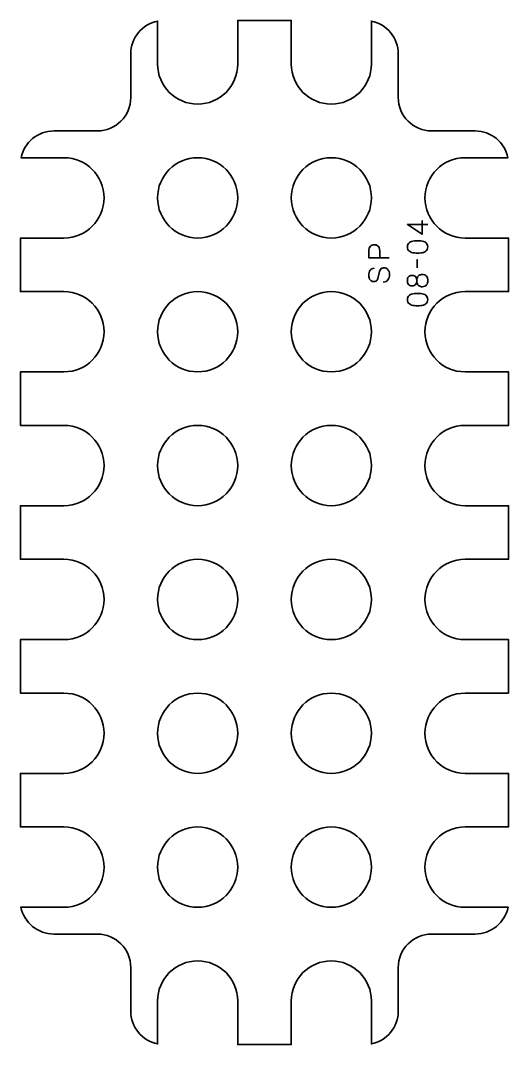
# Model space of a CAD drawing. Header units: centimetres. Extents: x -40 to 171, y -20 to 141.
# Drawn here: x -2.15 to 5.15, y 85.5 to 100.8 of the extents above; entities that cross this region are included whole.
import ezdxf

# ---------------------------------------------------------------- set-up
doc = ezdxf.new("R2010")
doc.units = ezdxf.units.CM
doc.header["$MEASUREMENT"] = 0
doc.layers.add('Layer 1', color=7, linetype='Continuous')

msp = doc.modelspace()

# ---------------------------------------------------------------- linework, layer by layer
at = {"layer": 'Layer 1', "color": 250, "lineweight": 35}
for points, knots in [([(5.14499, 87.55004), (5.09366, 87.32184), (4.89186, 87.15), (4.65, 87.15), (4.65, 87.15), (4.65, 87.15), (4, 87.15), (4, 87.15), (4, 87.15), (3.72391, 87.15), (3.5, 86.92609), (3.5, 86.65), (3.5, 86.65), (3.5, 86.65), (3.5, 86), (3.5, 86), (3.5, 86), (3.5, 85.75815), (3.32818, 85.55635), (3.09998, 85.51001), (3.09998, 85.51001), (3.09998, 85.51001), (3.09997, 86.15004), (3.09997, 86.15004), (3.09997, 86.15004), (3.09998, 86.48136), (2.8313, 86.75004), (2.49998, 86.75004), (2.49998, 86.75004), (2.16866, 86.75004), (1.89998, 86.48136), (1.89998, 86.15004), (1.89998, 86.15004), (1.89998, 86.15004), (1.89998, 85.5), (1.89998, 85.5), (1.89998, 85.5), (1.89998, 85.5), (1.09998, 85.5), (1.09998, 85.5), (1.09998, 85.5), (1.09998, 85.5), (1.09997, 86.15004), (1.09997, 86.15004), (1.09997, 86.15004), (1.09998, 86.48136), (0.8313, 86.75004), (0.49998, 86.75004), (0.49998, 86.75004), (0.16866, 86.75004), (-0.10002, 86.48136), (-0.10002, 86.15004), (-0.10002, 86.15004), (-0.10002, 86.15004), (-0.10002, 85.51002), (-0.10002, 85.51002), (-0.10002, 85.51002), (-0.32819, 85.55637), (-0.5, 85.75816), (-0.5, 86), (-0.5, 86), (-0.5, 86), (-0.5, 86.65), (-0.5, 86.65), (-0.5, 86.65), (-0.5, 86.92609), (-0.72391, 87.15), (-1, 87.15), (-1, 87.15), (-1, 87.15), (-1.65, 87.15), (-1.65, 87.15), (-1.65, 87.15), (-1.89186, 87.15), (-2.09366, 87.32184), (-2.14499, 87.55004), (-2.14499, 87.55004), (-2.14499, 87.55004), (-1.50002, 87.55004), (-1.50002, 87.55004), (-1.50002, 87.55004), (-1.1687, 87.55004), (-0.90002, 87.81872), (-0.90002, 88.15004), (-0.90002, 88.15004), (-0.90002, 88.48136), (-1.1687, 88.75004), (-1.50002, 88.75004), (-1.50002, 88.75004), (-1.50002, 88.75004), (-2.15, 88.75003), (-2.15, 88.75003), (-2.15, 88.75003), (-2.15, 88.75003), (-2.15, 89.55004), (-2.15, 89.55004), (-2.15, 89.55004), (-2.15, 89.55004), (-1.50002, 89.55004), (-1.50002, 89.55004), (-1.50002, 89.55004), (-1.1687, 89.55004), (-0.90002, 89.81872), (-0.90002, 90.15004), (-0.90002, 90.15004), (-0.90002, 90.48136), (-1.1687, 90.75004), (-1.50002, 90.75004), (-1.50002, 90.75004), (-1.50002, 90.75004), (-2.15, 90.75003), (-2.15, 90.75003), (-2.15, 90.75003), (-2.15, 90.75003), (-2.15, 91.55004), (-2.15, 91.55004), (-2.15, 91.55004), (-2.15, 91.55004), (-1.50002, 91.55004), (-1.50002, 91.55004), (-1.50002, 91.55004), (-1.1687, 91.55004), (-0.90002, 91.81872), (-0.90002, 92.15004), (-0.90002, 92.15004), (-0.90002, 92.48136), (-1.1687, 92.75004), (-1.50002, 92.75004), (-1.50002, 92.75004), (-1.50002, 92.75004), (-2.15, 92.75003), (-2.15, 92.75003), (-2.15, 92.75003), (-2.15, 92.75003), (-2.15, 93.55004), (-2.15, 93.55004), (-2.15, 93.55004), (-2.15, 93.55004), (-1.50002, 93.55004), (-1.50002, 93.55004), (-1.50002, 93.55004), (-1.1687, 93.55004), (-0.90002, 93.81872), (-0.90002, 94.15004), (-0.90002, 94.15004), (-0.90002, 94.48136), (-1.1687, 94.75004), (-1.50002, 94.75004), (-1.50002, 94.75004), (-1.50002, 94.75004), (-2.15, 94.75003), (-2.15, 94.75003), (-2.15, 94.75003), (-2.15, 94.75003), (-2.15, 95.55004), (-2.15, 95.55004), (-2.15, 95.55004), (-2.15, 95.55004), (-1.50002, 95.55004), (-1.50002, 95.55004), (-1.50002, 95.55004), (-1.1687, 95.55004), (-0.90002, 95.81872), (-0.90002, 96.15004), (-0.90002, 96.15004), (-0.90002, 96.48136), (-1.1687, 96.75004), (-1.50002, 96.75004), (-1.50002, 96.75004), (-1.50002, 96.75004), (-2.15, 96.75003), (-2.15, 96.75003), (-2.15, 96.75003), (-2.15, 96.75003), (-2.15, 97.55004), (-2.15, 97.55004), (-2.15, 97.55004), (-2.15, 97.55004), (-1.50002, 97.55004), (-1.50002, 97.55004), (-1.50002, 97.55004), (-1.1687, 97.55004), (-0.90002, 97.81872), (-0.90002, 98.15004), (-0.90002, 98.15004), (-0.90002, 98.48136), (-1.1687, 98.75004), (-1.50002, 98.75004), (-1.50002, 98.75004), (-1.50002, 98.75004), (-2.13998, 98.75003), (-2.13998, 98.75003), (-2.13998, 98.75003), (-2.09362, 98.9782), (-1.89183, 99.15), (-1.65, 99.15), (-1.65, 99.15), (-1.65, 99.15), (-1, 99.15), (-1, 99.15), (-1, 99.15), (-0.72391, 99.15), (-0.5, 99.37391), (-0.5, 99.65), (-0.5, 99.65), (-0.5, 99.65), (-0.5, 100.3), (-0.5, 100.3), (-0.5, 100.3), (-0.5, 100.54184), (-0.32819, 100.74363), (-0.10002, 100.78998), (-0.10002, 100.78998), (-0.10002, 100.78998), (-0.10002, 100.15004), (-0.10002, 100.15004), (-0.10002, 100.15004), (-0.10002, 99.81872), (0.16866, 99.55004), (0.49998, 99.55004), (0.49998, 99.55004), (0.8313, 99.55004), (1.09998, 99.81872), (1.09998, 100.15004), (1.09998, 100.15004), (1.09998, 100.15004), (1.09997, 100.8), (1.09997, 100.8), (1.09997, 100.8), (1.09997, 100.8), (1.89998, 100.8), (1.89998, 100.8), (1.89998, 100.8), (1.89998, 100.8), (1.89998, 100.15004), (1.89998, 100.15004), (1.89998, 100.15004), (1.89998, 99.81872), (2.16866, 99.55004), (2.49998, 99.55004), (2.49998, 99.55004), (2.8313, 99.55004), (3.09998, 99.81872), (3.09998, 100.15004), (3.09998, 100.15004), (3.09998, 100.15004), (3.09997, 100.78999), (3.09997, 100.78999), (3.09997, 100.78999), (3.32817, 100.74365), (3.5, 100.54185), (3.5, 100.3), (3.5, 100.3), (3.5, 100.3), (3.5, 99.65), (3.5, 99.65), (3.5, 99.65), (3.5, 99.37391), (3.72391, 99.15), (4, 99.15), (4, 99.15), (4, 99.15), (4.65, 99.15), (4.65, 99.15), (4.65, 99.15), (4.89183, 99.15), (5.09363, 98.97821), (5.13998, 98.75004), (5.13998, 98.75004), (5.13998, 98.75004), (4.49998, 98.75003), (4.49998, 98.75003), (4.49998, 98.75003), (4.16866, 98.75004), (3.89998, 98.48136), (3.89998, 98.15004), (3.89998, 98.15004), (3.89998, 97.81872), (4.16866, 97.55004), (4.49998, 97.55004), (4.49998, 97.55004), (4.49998, 97.55004), (5.15, 97.55004), (5.15, 97.55004), (5.15, 97.55004), (5.15, 97.55004), (5.15, 96.75004), (5.15, 96.75004), (5.15, 96.75004), (5.15, 96.75004), (4.49998, 96.75003), (4.49998, 96.75003), (4.49998, 96.75003), (4.16866, 96.75004), (3.89998, 96.48136), (3.89998, 96.15004), (3.89998, 96.15004), (3.89998, 95.81872), (4.16866, 95.55004), (4.49998, 95.55004), (4.49998, 95.55004), (4.49998, 95.55004), (5.15, 95.55004), (5.15, 95.55004), (5.15, 95.55004), (5.15, 95.55004), (5.15, 94.75004), (5.15, 94.75004), (5.15, 94.75004), (5.15, 94.75004), (4.49998, 94.75003), (4.49998, 94.75003), (4.49998, 94.75003), (4.16866, 94.75004), (3.89998, 94.48136), (3.89998, 94.15004), (3.89998, 94.15004), (3.89998, 93.81872), (4.16866, 93.55004), (4.49998, 93.55004), (4.49998, 93.55004), (4.49998, 93.55004), (5.15, 93.55004), (5.15, 93.55004), (5.15, 93.55004), (5.15, 93.55004), (5.15, 92.75004), (5.15, 92.75004), (5.15, 92.75004), (5.15, 92.75004), (4.49998, 92.75003), (4.49998, 92.75003), (4.49998, 92.75003), (4.16866, 92.75004), (3.89998, 92.48136), (3.89998, 92.15004), (3.89998, 92.15004), (3.89998, 91.81872), (4.16866, 91.55004), (4.49998, 91.55004), (4.49998, 91.55004), (4.49998, 91.55004), (5.15, 91.55004), (5.15, 91.55004), (5.15, 91.55004), (5.15, 91.55004), (5.15, 90.75004), (5.15, 90.75004), (5.15, 90.75004), (5.15, 90.75004), (4.49998, 90.75003), (4.49998, 90.75003), (4.49998, 90.75003), (4.16866, 90.75004), (3.89998, 90.48136), (3.89998, 90.15004), (3.89998, 90.15004), (3.89998, 89.81872), (4.16866, 89.55004), (4.49998, 89.55004), (4.49998, 89.55004), (4.49998, 89.55004), (5.15, 89.55004), (5.15, 89.55004), (5.15, 89.55004), (5.15, 89.55004), (5.15, 88.75004), (5.15, 88.75004), (5.15, 88.75004), (5.15, 88.75004), (4.49998, 88.75003), (4.49998, 88.75003), (4.49998, 88.75003), (4.16866, 88.75004), (3.89998, 88.48136), (3.89998, 88.15004), (3.89998, 88.15004), (3.89998, 87.81872), (4.16866, 87.55004), (4.49998, 87.55004), (4.49998, 87.55004), (4.49998, 87.55004), (5.14499, 87.55004), (5.14499, 87.55004)], [0, 0, 0, 0, 0.01041667, 0.01041667, 0.01041667, 0.01041667, 0.02083333, 0.02083333, 0.02083333, 0.02083333, 0.03125, 0.03125, 0.03125, 0.03125, 0.04166667, 0.04166667, 0.04166667, 0.04166667, 0.05208333, 0.05208333, 0.05208333, 0.05208333, 0.0625, 0.0625, 0.0625, 0.0625, 0.07291667, 0.07291667, 0.07291667, 0.07291667, 0.08333333, 0.08333333, 0.08333333, 0.08333333, 0.09375, 0.09375, 0.09375, 0.09375, 0.10416667, 0.10416667, 0.10416667, 0.10416667, 0.11458333, 0.11458333, 0.11458333, 0.11458333, 0.125, 0.125, 0.125, 0.125, 0.13541667, 0.13541667, 0.13541667, 0.13541667, 0.14583333, 0.14583333, 0.14583333, 0.14583333, 0.15625, 0.15625, 0.15625, 0.15625, 0.16666667, 0.16666667, 0.16666667, 0.16666667, 0.17708333, 0.17708333, 0.17708333, 0.17708333, 0.1875, 0.1875, 0.1875, 0.1875, 0.19791667, 0.19791667, 0.19791667, 0.19791667, 0.20833333, 0.20833333, 0.20833333, 0.20833333, 0.21875, 0.21875, 0.21875, 0.21875, 0.22916667, 0.22916667, 0.22916667, 0.22916667, 0.23958333, 0.23958333, 0.23958333, 0.23958333, 0.25, 0.25, 0.25, 0.25, 0.26041667, 0.26041667, 0.26041667, 0.26041667, 0.27083333, 0.27083333, 0.27083333, 0.27083333, 0.28125, 0.28125, 0.28125, 0.28125, 0.29166667, 0.29166667, 0.29166667, 0.29166667, 0.30208333, 0.30208333, 0.30208333, 0.30208333, 0.3125, 0.3125, 0.3125, 0.3125, 0.32291667, 0.32291667, 0.32291667, 0.32291667, 0.33333333, 0.33333333, 0.33333333, 0.33333333, 0.34375, 0.34375, 0.34375, 0.34375, 0.35416667, 0.35416667, 0.35416667, 0.35416667, 0.36458333, 0.36458333, 0.36458333, 0.36458333, 0.375, 0.375, 0.375, 0.375, 0.38541667, 0.38541667, 0.38541667, 0.38541667, 0.39583333, 0.39583333, 0.39583333, 0.39583333, 0.40625, 0.40625, 0.40625, 0.40625, 0.41666667, 0.41666667, 0.41666667, 0.41666667, 0.42708333, 0.42708333, 0.42708333, 0.42708333, 0.4375, 0.4375, 0.4375, 0.4375, 0.44791667, 0.44791667, 0.44791667, 0.44791667, 0.45833333, 0.45833333, 0.45833333, 0.45833333, 0.46875, 0.46875, 0.46875, 0.46875, 0.47916667, 0.47916667, 0.47916667, 0.47916667, 0.48958333, 0.48958333, 0.48958333, 0.48958333, 0.5, 0.5, 0.5, 0.5, 0.51041667, 0.51041667, 0.51041667, 0.51041667, 0.52083333, 0.52083333, 0.52083333, 0.52083333, 0.53125, 0.53125, 0.53125, 0.53125, 0.54166667, 0.54166667, 0.54166667, 0.54166667, 0.55208333, 0.55208333, 0.55208333, 0.55208333, 0.5625, 0.5625, 0.5625, 0.5625, 0.57291667, 0.57291667, 0.57291667, 0.57291667, 0.58333333, 0.58333333, 0.58333333, 0.58333333, 0.59375, 0.59375, 0.59375, 0.59375, 0.60416667, 0.60416667, 0.60416667, 0.60416667, 0.61458333, 0.61458333, 0.61458333, 0.61458333, 0.625, 0.625, 0.625, 0.625, 0.63541667, 0.63541667, 0.63541667, 0.63541667, 0.64583333, 0.64583333, 0.64583333, 0.64583333, 0.65625, 0.65625, 0.65625, 0.65625, 0.66666667, 0.66666667, 0.66666667, 0.66666667, 0.67708333, 0.67708333, 0.67708333, 0.67708333, 0.6875, 0.6875, 0.6875, 0.6875, 0.69791667, 0.69791667, 0.69791667, 0.69791667, 0.70833333, 0.70833333, 0.70833333, 0.70833333, 0.71875, 0.71875, 0.71875, 0.71875, 0.72916667, 0.72916667, 0.72916667, 0.72916667, 0.73958333, 0.73958333, 0.73958333, 0.73958333, 0.75, 0.75, 0.75, 0.75, 0.76041667, 0.76041667, 0.76041667, 0.76041667, 0.77083333, 0.77083333, 0.77083333, 0.77083333, 0.78125, 0.78125, 0.78125, 0.78125, 0.79166667, 0.79166667, 0.79166667, 0.79166667, 0.80208333, 0.80208333, 0.80208333, 0.80208333, 0.8125, 0.8125, 0.8125, 0.8125, 0.82291667, 0.82291667, 0.82291667, 0.82291667, 0.83333333, 0.83333333, 0.83333333, 0.83333333, 0.84375, 0.84375, 0.84375, 0.84375, 0.85416667, 0.85416667, 0.85416667, 0.85416667, 0.86458333, 0.86458333, 0.86458333, 0.86458333, 0.875, 0.875, 0.875, 0.875, 0.88541667, 0.88541667, 0.88541667, 0.88541667, 0.89583333, 0.89583333, 0.89583333, 0.89583333, 0.90625, 0.90625, 0.90625, 0.90625, 0.91666667, 0.91666667, 0.91666667, 0.91666667, 0.92708333, 0.92708333, 0.92708333, 0.92708333, 0.9375, 0.9375, 0.9375, 0.9375, 0.94791667, 0.94791667, 0.94791667, 0.94791667, 0.95833333, 0.95833333, 0.95833333, 0.95833333, 0.96875, 0.96875, 0.96875, 0.96875, 0.97916667, 0.97916667, 0.97916667, 0.97916667, 0.98958333, 0.98958333, 0.98958333, 0.98958333, 1, 1, 1, 1]), ([(-0.10002, 98.15004), (-0.10002, 98.48136), (0.16866, 98.75004), (0.49998, 98.75004), (0.49998, 98.75004), (0.8313, 98.75004), (1.09998, 98.48136), (1.09998, 98.15004), (1.09998, 98.15004), (1.09998, 97.81872), (0.8313, 97.55004), (0.49998, 97.55004), (0.49998, 97.55004), (0.16866, 97.55004), (-0.10002, 97.81872), (-0.10002, 98.15004)], [0, 0, 0, 0, 0.25, 0.25, 0.25, 0.25, 0.5, 0.5, 0.5, 0.5, 0.75, 0.75, 0.75, 0.75, 1, 1, 1, 1]), ([(1.89998, 98.15004), (1.89998, 98.48136), (2.16866, 98.75004), (2.49998, 98.75004), (2.49998, 98.75004), (2.8313, 98.75004), (3.09998, 98.48136), (3.09998, 98.15004), (3.09998, 98.15004), (3.09998, 97.81872), (2.8313, 97.55004), (2.49998, 97.55004), (2.49998, 97.55004), (2.16866, 97.55004), (1.89998, 97.81872), (1.89998, 98.15004)], [0, 0, 0, 0, 0.25, 0.25, 0.25, 0.25, 0.5, 0.5, 0.5, 0.5, 0.75, 0.75, 0.75, 0.75, 1, 1, 1, 1]), ([(-0.10002, 96.15004), (-0.10002, 96.48136), (0.16866, 96.75004), (0.49998, 96.75004), (0.49998, 96.75004), (0.8313, 96.75004), (1.09998, 96.48136), (1.09998, 96.15004), (1.09998, 96.15004), (1.09998, 95.81872), (0.8313, 95.55004), (0.49998, 95.55004), (0.49998, 95.55004), (0.16866, 95.55004), (-0.10002, 95.81872), (-0.10002, 96.15004)], [0, 0, 0, 0, 0.25, 0.25, 0.25, 0.25, 0.5, 0.5, 0.5, 0.5, 0.75, 0.75, 0.75, 0.75, 1, 1, 1, 1]), ([(1.89998, 96.15004), (1.89998, 96.48136), (2.16866, 96.75004), (2.49998, 96.75004), (2.49998, 96.75004), (2.8313, 96.75004), (3.09998, 96.48136), (3.09998, 96.15004), (3.09998, 96.15004), (3.09998, 95.81872), (2.8313, 95.55004), (2.49998, 95.55004), (2.49998, 95.55004), (2.16866, 95.55004), (1.89998, 95.81872), (1.89998, 96.15004)], [0, 0, 0, 0, 0.25, 0.25, 0.25, 0.25, 0.5, 0.5, 0.5, 0.5, 0.75, 0.75, 0.75, 0.75, 1, 1, 1, 1]), ([(-0.10002, 94.15004), (-0.10002, 94.48136), (0.16866, 94.75004), (0.49998, 94.75004), (0.49998, 94.75004), (0.8313, 94.75004), (1.09998, 94.48136), (1.09998, 94.15004), (1.09998, 94.15004), (1.09998, 93.81872), (0.8313, 93.55004), (0.49998, 93.55004), (0.49998, 93.55004), (0.16866, 93.55004), (-0.10002, 93.81872), (-0.10002, 94.15004)], [0, 0, 0, 0, 0.25, 0.25, 0.25, 0.25, 0.5, 0.5, 0.5, 0.5, 0.75, 0.75, 0.75, 0.75, 1, 1, 1, 1]), ([(1.89998, 94.15004), (1.89998, 94.48136), (2.16866, 94.75004), (2.49998, 94.75004), (2.49998, 94.75004), (2.8313, 94.75004), (3.09998, 94.48136), (3.09998, 94.15004), (3.09998, 94.15004), (3.09998, 93.81872), (2.8313, 93.55004), (2.49998, 93.55004), (2.49998, 93.55004), (2.16866, 93.55004), (1.89998, 93.81872), (1.89998, 94.15004)], [0, 0, 0, 0, 0.25, 0.25, 0.25, 0.25, 0.5, 0.5, 0.5, 0.5, 0.75, 0.75, 0.75, 0.75, 1, 1, 1, 1]), ([(-0.10002, 92.15004), (-0.10002, 92.48136), (0.16866, 92.75004), (0.49998, 92.75004), (0.49998, 92.75004), (0.8313, 92.75004), (1.09998, 92.48136), (1.09998, 92.15004), (1.09998, 92.15004), (1.09998, 91.81872), (0.8313, 91.55004), (0.49998, 91.55004), (0.49998, 91.55004), (0.16866, 91.55004), (-0.10002, 91.81872), (-0.10002, 92.15004)], [0, 0, 0, 0, 0.25, 0.25, 0.25, 0.25, 0.5, 0.5, 0.5, 0.5, 0.75, 0.75, 0.75, 0.75, 1, 1, 1, 1]), ([(1.89998, 92.15004), (1.89998, 92.48136), (2.16866, 92.75004), (2.49998, 92.75004), (2.49998, 92.75004), (2.8313, 92.75004), (3.09998, 92.48136), (3.09998, 92.15004), (3.09998, 92.15004), (3.09998, 91.81872), (2.8313, 91.55004), (2.49998, 91.55004), (2.49998, 91.55004), (2.16866, 91.55004), (1.89998, 91.81872), (1.89998, 92.15004)], [0, 0, 0, 0, 0.25, 0.25, 0.25, 0.25, 0.5, 0.5, 0.5, 0.5, 0.75, 0.75, 0.75, 0.75, 1, 1, 1, 1]), ([(-0.10002, 90.15004), (-0.10002, 90.48136), (0.16866, 90.75004), (0.49998, 90.75004), (0.49998, 90.75004), (0.8313, 90.75004), (1.09998, 90.48136), (1.09998, 90.15004), (1.09998, 90.15004), (1.09998, 89.81872), (0.8313, 89.55004), (0.49998, 89.55004), (0.49998, 89.55004), (0.16866, 89.55004), (-0.10002, 89.81872), (-0.10002, 90.15004)], [0, 0, 0, 0, 0.25, 0.25, 0.25, 0.25, 0.5, 0.5, 0.5, 0.5, 0.75, 0.75, 0.75, 0.75, 1, 1, 1, 1]), ([(1.89998, 90.15004), (1.89998, 90.48136), (2.16866, 90.75004), (2.49998, 90.75004), (2.49998, 90.75004), (2.8313, 90.75004), (3.09998, 90.48136), (3.09998, 90.15004), (3.09998, 90.15004), (3.09998, 89.81872), (2.8313, 89.55004), (2.49998, 89.55004), (2.49998, 89.55004), (2.16866, 89.55004), (1.89998, 89.81872), (1.89998, 90.15004)], [0, 0, 0, 0, 0.25, 0.25, 0.25, 0.25, 0.5, 0.5, 0.5, 0.5, 0.75, 0.75, 0.75, 0.75, 1, 1, 1, 1]), ([(-0.10002, 88.15004), (-0.10002, 88.48136), (0.16866, 88.75004), (0.49998, 88.75004), (0.49998, 88.75004), (0.8313, 88.75004), (1.09998, 88.48136), (1.09998, 88.15004), (1.09998, 88.15004), (1.09998, 87.81872), (0.8313, 87.55004), (0.49998, 87.55004), (0.49998, 87.55004), (0.16866, 87.55004), (-0.10002, 87.81872), (-0.10002, 88.15004)], [0, 0, 0, 0, 0.25, 0.25, 0.25, 0.25, 0.5, 0.5, 0.5, 0.5, 0.75, 0.75, 0.75, 0.75, 1, 1, 1, 1]), ([(1.89998, 88.15004), (1.89998, 88.48136), (2.16866, 88.75004), (2.49998, 88.75004), (2.49998, 88.75004), (2.8313, 88.75004), (3.09998, 88.48136), (3.09998, 88.15004), (3.09998, 88.15004), (3.09998, 87.81872), (2.8313, 87.55004), (2.49998, 87.55004), (2.49998, 87.55004), (2.16866, 87.55004), (1.89998, 87.81872), (1.89998, 88.15004)], [0, 0, 0, 0, 0.25, 0.25, 0.25, 0.25, 0.5, 0.5, 0.5, 0.5, 0.75, 0.75, 0.75, 0.75, 1, 1, 1, 1])]:
    msp.add_open_spline(points, degree=3, knots=knots, dxfattribs=at)
at = {"layer": 'Layer 1', "color": 30, "lineweight": 35}
for points, knots in [([(3.94169, 97.7535), (3.94169, 97.7535), (3.63647, 97.7535), (3.63647, 97.7535), (3.63647, 97.7535), (3.63647, 97.7535), (3.86041, 97.60957), (3.86041, 97.60957), (3.86041, 97.60957), (3.86041, 97.60957), (3.86041, 97.80769), (3.86041, 97.80769), (3.86041, 97.80769), (3.86041, 97.80769), (3.86041, 97.60957), (3.86041, 97.60957), (3.86041, 97.60957), (3.86041, 97.60957), (3.63647, 97.7535), (3.63647, 97.7535), (3.63647, 97.7535), (3.63647, 97.7535), (3.94169, 97.7535), (3.94169, 97.7535)], [0, 0, 0, 0, 0.16666667, 0.16666667, 0.16666667, 0.16666667, 0.33333333, 0.33333333, 0.33333333, 0.33333333, 0.5, 0.5, 0.5, 0.5, 0.66666667, 0.66666667, 0.66666667, 0.66666667, 0.83333333, 0.83333333, 0.83333333, 0.83333333, 1, 1, 1, 1]), ([(3.94169, 97.41696), (3.94162, 97.43177), (3.93901, 97.44454), (3.93393, 97.4552), (3.93393, 97.4552), (3.92885, 97.46578), (3.92158, 97.4746), (3.91234, 97.48165), (3.91234, 97.48165), (3.90303, 97.48864), (3.89202, 97.49414), (3.87932, 97.49823), (3.87932, 97.49823), (3.86662, 97.50226), (3.85272, 97.50515), (3.83748, 97.50677), (3.83748, 97.50677), (3.82224, 97.50847), (3.80622, 97.50931), (3.78929, 97.50924), (3.78929, 97.50924), (3.77243, 97.50931), (3.75641, 97.50847), (3.74124, 97.50677), (3.74124, 97.50677), (3.72607, 97.50515), (3.7121, 97.50226), (3.6994, 97.49823), (3.6994, 97.49823), (3.68677, 97.49414), (3.67577, 97.48864), (3.66638, 97.48165), (3.66638, 97.48165), (3.65707, 97.4746), (3.6498, 97.46578), (3.64472, 97.4552), (3.64472, 97.4552), (3.63957, 97.44454), (3.63696, 97.43177), (3.63689, 97.41696), (3.63689, 97.41696), (3.63696, 97.40214), (3.63957, 97.38937), (3.64472, 97.37871), (3.64472, 97.37871), (3.6498, 97.36813), (3.65707, 97.35931), (3.66638, 97.35226), (3.66638, 97.35226), (3.67577, 97.34527), (3.68677, 97.33977), (3.6994, 97.33568), (3.6994, 97.33568), (3.7121, 97.33165), (3.72607, 97.32876), (3.74124, 97.32714), (3.74124, 97.32714), (3.75641, 97.32545), (3.77243, 97.3246), (3.78929, 97.32467), (3.78929, 97.32467), (3.80622, 97.3246), (3.82224, 97.32545), (3.83748, 97.32714), (3.83748, 97.32714), (3.85272, 97.32876), (3.86662, 97.33165), (3.87932, 97.33568), (3.87932, 97.33568), (3.89202, 97.33977), (3.90303, 97.34527), (3.91234, 97.35226), (3.91234, 97.35226), (3.92158, 97.35931), (3.92885, 97.36813), (3.93393, 97.37871), (3.93393, 97.37871), (3.93901, 97.38937), (3.94162, 97.40214), (3.94169, 97.41696)], [0, 0, 0, 0, 0.05, 0.05, 0.05, 0.05, 0.1, 0.1, 0.1, 0.1, 0.15, 0.15, 0.15, 0.15, 0.2, 0.2, 0.2, 0.2, 0.25, 0.25, 0.25, 0.25, 0.3, 0.3, 0.3, 0.3, 0.35, 0.35, 0.35, 0.35, 0.4, 0.4, 0.4, 0.4, 0.45, 0.45, 0.45, 0.45, 0.5, 0.5, 0.5, 0.5, 0.55, 0.55, 0.55, 0.55, 0.6, 0.6, 0.6, 0.6, 0.65, 0.65, 0.65, 0.65, 0.7, 0.7, 0.7, 0.7, 0.75, 0.75, 0.75, 0.75, 0.8, 0.8, 0.8, 0.8, 0.85, 0.85, 0.85, 0.85, 0.9, 0.9, 0.9, 0.9, 0.95, 0.95, 0.95, 0.95, 1, 1, 1, 1]), ([(3.94169, 97.41696), (3.94162, 97.43177), (3.93901, 97.44454), (3.93393, 97.4552), (3.93393, 97.4552), (3.92885, 97.46578), (3.92158, 97.4746), (3.91234, 97.48165), (3.91234, 97.48165), (3.90303, 97.48864), (3.89202, 97.49414), (3.87932, 97.49823), (3.87932, 97.49823), (3.86662, 97.50226), (3.85272, 97.50515), (3.83748, 97.50677), (3.83748, 97.50677), (3.82224, 97.50847), (3.80622, 97.50931), (3.78929, 97.50924), (3.78929, 97.50924), (3.77243, 97.50931), (3.75641, 97.50847), (3.74124, 97.50677), (3.74124, 97.50677), (3.72607, 97.50515), (3.7121, 97.50226), (3.6994, 97.49823), (3.6994, 97.49823), (3.68677, 97.49414), (3.67577, 97.48864), (3.66638, 97.48165), (3.66638, 97.48165), (3.65707, 97.4746), (3.6498, 97.46578), (3.64472, 97.4552), (3.64472, 97.4552), (3.63957, 97.44454), (3.63696, 97.43177), (3.63689, 97.41696), (3.63689, 97.41696), (3.63696, 97.40214), (3.63957, 97.38937), (3.64472, 97.37871), (3.64472, 97.37871), (3.6498, 97.36813), (3.65707, 97.35931), (3.66638, 97.35226), (3.66638, 97.35226), (3.67577, 97.34527), (3.68677, 97.33977), (3.6994, 97.33568), (3.6994, 97.33568), (3.7121, 97.33165), (3.72607, 97.32876), (3.74124, 97.32714), (3.74124, 97.32714), (3.75641, 97.32545), (3.77243, 97.3246), (3.78929, 97.32467), (3.78929, 97.32467), (3.80622, 97.3246), (3.82224, 97.32545), (3.83748, 97.32714), (3.83748, 97.32714), (3.85272, 97.32876), (3.86662, 97.33165), (3.87932, 97.33568), (3.87932, 97.33568), (3.89202, 97.33977), (3.90303, 97.34527), (3.91234, 97.35226), (3.91234, 97.35226), (3.92158, 97.35931), (3.92885, 97.36813), (3.93393, 97.37871), (3.93393, 97.37871), (3.93901, 97.38937), (3.94162, 97.40214), (3.94169, 97.41696)], [0, 0, 0, 0, 0.05, 0.05, 0.05, 0.05, 0.1, 0.1, 0.1, 0.1, 0.15, 0.15, 0.15, 0.15, 0.2, 0.2, 0.2, 0.2, 0.25, 0.25, 0.25, 0.25, 0.3, 0.3, 0.3, 0.3, 0.35, 0.35, 0.35, 0.35, 0.4, 0.4, 0.4, 0.4, 0.45, 0.45, 0.45, 0.45, 0.5, 0.5, 0.5, 0.5, 0.55, 0.55, 0.55, 0.55, 0.6, 0.6, 0.6, 0.6, 0.65, 0.65, 0.65, 0.65, 0.7, 0.7, 0.7, 0.7, 0.75, 0.75, 0.75, 0.75, 0.8, 0.8, 0.8, 0.8, 0.85, 0.85, 0.85, 0.85, 0.9, 0.9, 0.9, 0.9, 0.95, 0.95, 0.95, 0.95, 1, 1, 1, 1]), ([(3.36638, 97.25355), (3.36638, 97.25355), (3.06116, 97.25355), (3.06116, 97.25355), (3.06116, 97.25355), (3.06116, 97.25355), (3.06116, 97.35092), (3.06116, 97.35092), (3.06116, 97.35092), (3.06123, 97.37039), (3.06342, 97.3864), (3.06765, 97.39903), (3.06765, 97.39903), (3.07181, 97.41159), (3.0776, 97.42147), (3.08494, 97.4286), (3.08494, 97.4286), (3.0922, 97.43572), (3.10053, 97.4408), (3.10991, 97.44391), (3.10991, 97.44391), (3.1193, 97.44694), (3.1291, 97.4487), (3.13948, 97.44913), (3.13948, 97.44913), (3.14985, 97.44962), (3.16001, 97.44842), (3.16988, 97.4456), (3.16988, 97.4456), (3.17976, 97.44271), (3.18872, 97.43784), (3.19677, 97.43085), (3.19677, 97.43085), (3.20481, 97.42394), (3.21123, 97.41456), (3.21596, 97.40277), (3.21596, 97.40277), (3.22075, 97.39099), (3.22315, 97.37639), (3.22329, 97.35896), (3.22329, 97.35896), (3.22329, 97.35896), (3.22329, 97.25355), (3.22329, 97.25355), (3.22329, 97.25355), (3.22329, 97.25355), (3.22329, 97.35896), (3.22329, 97.35896), (3.22329, 97.35896), (3.22315, 97.37603), (3.22075, 97.3905), (3.21596, 97.40221), (3.21596, 97.40221), (3.21123, 97.41399), (3.20481, 97.42338), (3.19677, 97.43043), (3.19677, 97.43043), (3.18872, 97.43742), (3.17976, 97.44243), (3.16988, 97.44539), (3.16988, 97.44539), (3.16001, 97.44835), (3.14985, 97.44962), (3.13948, 97.44913), (3.13948, 97.44913), (3.1291, 97.4487), (3.1193, 97.44694), (3.10991, 97.44377), (3.10991, 97.44377), (3.10053, 97.44066), (3.0922, 97.43544), (3.08494, 97.42831), (3.08494, 97.42831), (3.0776, 97.42112), (3.07181, 97.41124), (3.06765, 97.39868), (3.06765, 97.39868), (3.06342, 97.38605), (3.06123, 97.37018), (3.06116, 97.35092), (3.06116, 97.35092), (3.06116, 97.35092), (3.06116, 97.25355), (3.06116, 97.25355), (3.06116, 97.25355), (3.06116, 97.25355), (3.36638, 97.25355), (3.36638, 97.25355)], [0, 0, 0, 0, 0.04545455, 0.04545455, 0.04545455, 0.04545455, 0.09090909, 0.09090909, 0.09090909, 0.09090909, 0.13636364, 0.13636364, 0.13636364, 0.13636364, 0.18181818, 0.18181818, 0.18181818, 0.18181818, 0.22727273, 0.22727273, 0.22727273, 0.22727273, 0.27272727, 0.27272727, 0.27272727, 0.27272727, 0.31818182, 0.31818182, 0.31818182, 0.31818182, 0.36363636, 0.36363636, 0.36363636, 0.36363636, 0.40909091, 0.40909091, 0.40909091, 0.40909091, 0.45454545, 0.45454545, 0.45454545, 0.45454545, 0.5, 0.5, 0.5, 0.5, 0.54545455, 0.54545455, 0.54545455, 0.54545455, 0.59090909, 0.59090909, 0.59090909, 0.59090909, 0.63636364, 0.63636364, 0.63636364, 0.63636364, 0.68181818, 0.68181818, 0.68181818, 0.68181818, 0.72727273, 0.72727273, 0.72727273, 0.72727273, 0.77272727, 0.77272727, 0.77272727, 0.77272727, 0.81818182, 0.81818182, 0.81818182, 0.81818182, 0.86363636, 0.86363636, 0.86363636, 0.86363636, 0.90909091, 0.90909091, 0.90909091, 0.90909091, 0.95454545, 0.95454545, 0.95454545, 0.95454545, 1, 1, 1, 1]), ([(3.78209, 97.10454), (3.78209, 97.10454), (3.78209, 97.22773), (3.78209, 97.22773), (3.78209, 97.22773), (3.78209, 97.22773), (3.78209, 97.10454), (3.78209, 97.10454)], [0, 0, 0, 0, 0.5, 0.5, 0.5, 0.5, 1, 1, 1, 1]), ([(3.27409, 96.8916), (3.29103, 96.89174), (3.30549, 96.8947), (3.31749, 96.90063), (3.31749, 96.90063), (3.32955, 96.90649), (3.33936, 96.91467), (3.34691, 96.92497), (3.34691, 96.92497), (3.35453, 96.93534), (3.3601, 96.94727), (3.36363, 96.96074), (3.36363, 96.96074), (3.36723, 96.97415), (3.36899, 96.98854), (3.36892, 97.00378), (3.36892, 97.00378), (3.36885, 97.01916), (3.36659, 97.03299), (3.36229, 97.04534), (3.36229, 97.04534), (3.35798, 97.05762), (3.3522, 97.06813), (3.34493, 97.07695), (3.34493, 97.07695), (3.33766, 97.0857), (3.32955, 97.09247), (3.32052, 97.09727), (3.32052, 97.09727), (3.31149, 97.10207), (3.30225, 97.10461), (3.29272, 97.10496), (3.29272, 97.10496), (3.28023, 97.10538), (3.2688, 97.10355), (3.2585, 97.09953), (3.2585, 97.09953), (3.2482, 97.0955), (3.23959, 97.08929), (3.23254, 97.0809), (3.23254, 97.0809), (3.22548, 97.07257), (3.22054, 97.06206), (3.21779, 97.0495), (3.21779, 97.0495), (3.21779, 97.0495), (3.19535, 96.94579), (3.19535, 96.94579), (3.19535, 96.94579), (3.19331, 96.93605), (3.18985, 96.92765), (3.18505, 96.92074), (3.18505, 96.92074), (3.18019, 96.91382), (3.17348, 96.90846), (3.16487, 96.90479), (3.16487, 96.90479), (3.15634, 96.90112), (3.14547, 96.89922), (3.13228, 96.89922), (3.13228, 96.89922), (3.12226, 96.89922), (3.11281, 96.90127), (3.10392, 96.90543), (3.10392, 96.90543), (3.09503, 96.90952), (3.08719, 96.91559), (3.08035, 96.92356), (3.08035, 96.92356), (3.07344, 96.93153), (3.06807, 96.94141), (3.06419, 96.95312), (3.06419, 96.95312), (3.06024, 96.96491), (3.05827, 96.97838), (3.0582, 96.99362), (3.0582, 96.99362), (3.0582, 97.00893), (3.05996, 97.02297), (3.06349, 97.03581), (3.06349, 97.03581), (3.06702, 97.04858), (3.0721, 97.05966), (3.07887, 97.06897), (3.07887, 97.06897), (3.08564, 97.07829), (3.09397, 97.08548), (3.1037, 97.09042), (3.1037, 97.09042), (3.11351, 97.09536), (3.12473, 97.09769), (3.13736, 97.09734), (3.13736, 97.09734), (3.12473, 97.09769), (3.11351, 97.09536), (3.1037, 97.09042), (3.1037, 97.09042), (3.09397, 97.08548), (3.08564, 97.07829), (3.07887, 97.06897), (3.07887, 97.06897), (3.0721, 97.05966), (3.06702, 97.04858), (3.06349, 97.03581), (3.06349, 97.03581), (3.05996, 97.02297), (3.0582, 97.00893), (3.0582, 96.99362), (3.0582, 96.99362), (3.05827, 96.97838), (3.06024, 96.96491), (3.06419, 96.95312), (3.06419, 96.95312), (3.06807, 96.94141), (3.07344, 96.93153), (3.08035, 96.92356), (3.08035, 96.92356), (3.08719, 96.91559), (3.09503, 96.90952), (3.10392, 96.90543), (3.10392, 96.90543), (3.11281, 96.90127), (3.12226, 96.89922), (3.13228, 96.89922), (3.13228, 96.89922), (3.14547, 96.89922), (3.15634, 96.90105), (3.1648, 96.90458), (3.1648, 96.90458), (3.17334, 96.90818), (3.17997, 96.91347), (3.18484, 96.92039), (3.18484, 96.92039), (3.18964, 96.9273), (3.19317, 96.93577), (3.19535, 96.94579), (3.19535, 96.94579), (3.19535, 96.94579), (3.21779, 97.0495), (3.21779, 97.0495), (3.21779, 97.0495), (3.22054, 97.06234), (3.22548, 97.07293), (3.23254, 97.08125), (3.23254, 97.08125), (3.23959, 97.08965), (3.2482, 97.09579), (3.2585, 97.09974), (3.2585, 97.09974), (3.2688, 97.10362), (3.28023, 97.10538), (3.29272, 97.10496), (3.29272, 97.10496), (3.30225, 97.10461), (3.31149, 97.10207), (3.32052, 97.09727), (3.32052, 97.09727), (3.32955, 97.09247), (3.33766, 97.0857), (3.34493, 97.07695), (3.34493, 97.07695), (3.3522, 97.06813), (3.35798, 97.05762), (3.36229, 97.04534), (3.36229, 97.04534), (3.36659, 97.03299), (3.36885, 97.01916), (3.36892, 97.00378), (3.36892, 97.00378), (3.36899, 96.98854), (3.36723, 96.97415), (3.36363, 96.96074), (3.36363, 96.96074), (3.3601, 96.94727), (3.35453, 96.93534), (3.34691, 96.92497), (3.34691, 96.92497), (3.33936, 96.91467), (3.32955, 96.90649), (3.31749, 96.90063), (3.31749, 96.90063), (3.30549, 96.8947), (3.29103, 96.89174), (3.27409, 96.8916)], [0, 0, 0, 0, 0.02173913, 0.02173913, 0.02173913, 0.02173913, 0.04347826, 0.04347826, 0.04347826, 0.04347826, 0.06521739, 0.06521739, 0.06521739, 0.06521739, 0.08695652, 0.08695652, 0.08695652, 0.08695652, 0.10869565, 0.10869565, 0.10869565, 0.10869565, 0.13043478, 0.13043478, 0.13043478, 0.13043478, 0.15217391, 0.15217391, 0.15217391, 0.15217391, 0.17391304, 0.17391304, 0.17391304, 0.17391304, 0.19565217, 0.19565217, 0.19565217, 0.19565217, 0.2173913, 0.2173913, 0.2173913, 0.2173913, 0.23913043, 0.23913043, 0.23913043, 0.23913043, 0.26086957, 0.26086957, 0.26086957, 0.26086957, 0.2826087, 0.2826087, 0.2826087, 0.2826087, 0.30434783, 0.30434783, 0.30434783, 0.30434783, 0.32608696, 0.32608696, 0.32608696, 0.32608696, 0.34782609, 0.34782609, 0.34782609, 0.34782609, 0.36956522, 0.36956522, 0.36956522, 0.36956522, 0.39130435, 0.39130435, 0.39130435, 0.39130435, 0.41304348, 0.41304348, 0.41304348, 0.41304348, 0.43478261, 0.43478261, 0.43478261, 0.43478261, 0.45652174, 0.45652174, 0.45652174, 0.45652174, 0.47826087, 0.47826087, 0.47826087, 0.47826087, 0.5, 0.5, 0.5, 0.5, 0.52173913, 0.52173913, 0.52173913, 0.52173913, 0.54347826, 0.54347826, 0.54347826, 0.54347826, 0.56521739, 0.56521739, 0.56521739, 0.56521739, 0.58695652, 0.58695652, 0.58695652, 0.58695652, 0.60869565, 0.60869565, 0.60869565, 0.60869565, 0.63043478, 0.63043478, 0.63043478, 0.63043478, 0.65217391, 0.65217391, 0.65217391, 0.65217391, 0.67391304, 0.67391304, 0.67391304, 0.67391304, 0.69565217, 0.69565217, 0.69565217, 0.69565217, 0.7173913, 0.7173913, 0.7173913, 0.7173913, 0.73913043, 0.73913043, 0.73913043, 0.73913043, 0.76086957, 0.76086957, 0.76086957, 0.76086957, 0.7826087, 0.7826087, 0.7826087, 0.7826087, 0.80434783, 0.80434783, 0.80434783, 0.80434783, 0.82608696, 0.82608696, 0.82608696, 0.82608696, 0.84782609, 0.84782609, 0.84782609, 0.84782609, 0.86956522, 0.86956522, 0.86956522, 0.86956522, 0.89130435, 0.89130435, 0.89130435, 0.89130435, 0.91304348, 0.91304348, 0.91304348, 0.91304348, 0.93478261, 0.93478261, 0.93478261, 0.93478261, 0.95652174, 0.95652174, 0.95652174, 0.95652174, 0.97826087, 0.97826087, 0.97826087, 0.97826087, 1, 1, 1, 1]), ([(3.94169, 96.9132), (3.94169, 96.9259), (3.94021, 96.93775), (3.9371, 96.94876), (3.9371, 96.94876), (3.934, 96.95976), (3.92913, 96.96943), (3.92257, 96.97782), (3.92257, 96.97782), (3.91594, 96.98615), (3.90747, 96.99271), (3.89703, 96.99744), (3.89703, 96.99744), (3.88666, 97.00217), (3.87417, 97.00456), (3.85956, 97.00463), (3.85956, 97.00463), (3.84016, 97.00449), (3.82443, 97.00068), (3.81243, 96.99313), (3.81243, 96.99313), (3.80037, 96.98559), (3.79162, 96.975), (3.78605, 96.96138), (3.78605, 96.96138), (3.78054, 96.9477), (3.77779, 96.93168), (3.77786, 96.9132), (3.77786, 96.9132), (3.77779, 96.89478), (3.78054, 96.87869), (3.78605, 96.86515), (3.78605, 96.86515), (3.79162, 96.85153), (3.80037, 96.84102), (3.81243, 96.83354), (3.81243, 96.83354), (3.82443, 96.82606), (3.84016, 96.82225), (3.85956, 96.82218), (3.85956, 96.82218), (3.87417, 96.82225), (3.88666, 96.82465), (3.89703, 96.82938), (3.89703, 96.82938), (3.90747, 96.8341), (3.91594, 96.84059), (3.92257, 96.84899), (3.92257, 96.84899), (3.92913, 96.85732), (3.934, 96.86691), (3.9371, 96.87792), (3.9371, 96.87792), (3.94021, 96.88885), (3.94169, 96.90064), (3.94169, 96.9132)], [0, 0, 0, 0, 0.07142857, 0.07142857, 0.07142857, 0.07142857, 0.14285714, 0.14285714, 0.14285714, 0.14285714, 0.21428571, 0.21428571, 0.21428571, 0.21428571, 0.28571429, 0.28571429, 0.28571429, 0.28571429, 0.35714286, 0.35714286, 0.35714286, 0.35714286, 0.42857143, 0.42857143, 0.42857143, 0.42857143, 0.5, 0.5, 0.5, 0.5, 0.57142857, 0.57142857, 0.57142857, 0.57142857, 0.64285714, 0.64285714, 0.64285714, 0.64285714, 0.71428571, 0.71428571, 0.71428571, 0.71428571, 0.78571429, 0.78571429, 0.78571429, 0.78571429, 0.85714286, 0.85714286, 0.85714286, 0.85714286, 0.92857143, 0.92857143, 0.92857143, 0.92857143, 1, 1, 1, 1]), ([(3.94169, 96.9132), (3.94169, 96.9259), (3.94021, 96.93775), (3.9371, 96.94876), (3.9371, 96.94876), (3.934, 96.95976), (3.92913, 96.96943), (3.92257, 96.97782), (3.92257, 96.97782), (3.91594, 96.98615), (3.90747, 96.99271), (3.89703, 96.99744), (3.89703, 96.99744), (3.88666, 97.00217), (3.87417, 97.00456), (3.85956, 97.00463), (3.85956, 97.00463), (3.84016, 97.00449), (3.82443, 97.00068), (3.81243, 96.99313), (3.81243, 96.99313), (3.80037, 96.98559), (3.79162, 96.975), (3.78605, 96.96138), (3.78605, 96.96138), (3.78054, 96.9477), (3.77779, 96.93168), (3.77786, 96.9132), (3.77786, 96.9132), (3.77779, 96.89478), (3.78054, 96.87869), (3.78605, 96.86515), (3.78605, 96.86515), (3.79162, 96.85153), (3.80037, 96.84102), (3.81243, 96.83354), (3.81243, 96.83354), (3.82443, 96.82606), (3.84016, 96.82225), (3.85956, 96.82218), (3.85956, 96.82218), (3.87417, 96.82225), (3.88666, 96.82465), (3.89703, 96.82938), (3.89703, 96.82938), (3.90747, 96.8341), (3.91594, 96.84059), (3.92257, 96.84899), (3.92257, 96.84899), (3.92913, 96.85732), (3.934, 96.86691), (3.9371, 96.87792), (3.9371, 96.87792), (3.94021, 96.88885), (3.94169, 96.90064), (3.94169, 96.9132)], [0, 0, 0, 0, 0.07142857, 0.07142857, 0.07142857, 0.07142857, 0.14285714, 0.14285714, 0.14285714, 0.14285714, 0.21428571, 0.21428571, 0.21428571, 0.21428571, 0.28571429, 0.28571429, 0.28571429, 0.28571429, 0.35714286, 0.35714286, 0.35714286, 0.35714286, 0.42857143, 0.42857143, 0.42857143, 0.42857143, 0.5, 0.5, 0.5, 0.5, 0.57142857, 0.57142857, 0.57142857, 0.57142857, 0.64285714, 0.64285714, 0.64285714, 0.64285714, 0.71428571, 0.71428571, 0.71428571, 0.71428571, 0.78571429, 0.78571429, 0.78571429, 0.78571429, 0.85714286, 0.85714286, 0.85714286, 0.85714286, 0.92857143, 0.92857143, 0.92857143, 0.92857143, 1, 1, 1, 1]), ([(3.77786, 96.9132), (3.77786, 96.92406), (3.77659, 96.93422), (3.77405, 96.94375), (3.77405, 96.94375), (3.77144, 96.9532), (3.76735, 96.96153), (3.76177, 96.96879), (3.76177, 96.96879), (3.7562, 96.97599), (3.74893, 96.98163), (3.73997, 96.98573), (3.73997, 96.98573), (3.73108, 96.98982), (3.72029, 96.99186), (3.70759, 96.99193), (3.70759, 96.99193), (3.69489, 96.99186), (3.68402, 96.98989), (3.67499, 96.98601), (3.67499, 96.98601), (3.66596, 96.98213), (3.65855, 96.97662), (3.65291, 96.96957), (3.65291, 96.96957), (3.64719, 96.96251), (3.64303, 96.95419), (3.64042, 96.94459), (3.64042, 96.94459), (3.63781, 96.93507), (3.63668, 96.92455), (3.63689, 96.9132), (3.63689, 96.9132), (3.6371, 96.90184), (3.63852, 96.89132), (3.64113, 96.8818), (3.64113, 96.8818), (3.64381, 96.8722), (3.64797, 96.86388), (3.65354, 96.85682), (3.65354, 96.85682), (3.65912, 96.84977), (3.66631, 96.84426), (3.6752, 96.84038), (3.6752, 96.84038), (3.68416, 96.8365), (3.69496, 96.83453), (3.70759, 96.83446), (3.70759, 96.83446), (3.72029, 96.83453), (3.73108, 96.83657), (3.73997, 96.84067), (3.73997, 96.84067), (3.74893, 96.84476), (3.7562, 96.8504), (3.76177, 96.85767), (3.76177, 96.85767), (3.76735, 96.86487), (3.77144, 96.87319), (3.77405, 96.88265), (3.77405, 96.88265), (3.77659, 96.89217), (3.77786, 96.90233), (3.77786, 96.9132)], [0, 0, 0, 0, 0.0625, 0.0625, 0.0625, 0.0625, 0.125, 0.125, 0.125, 0.125, 0.1875, 0.1875, 0.1875, 0.1875, 0.25, 0.25, 0.25, 0.25, 0.3125, 0.3125, 0.3125, 0.3125, 0.375, 0.375, 0.375, 0.375, 0.4375, 0.4375, 0.4375, 0.4375, 0.5, 0.5, 0.5, 0.5, 0.5625, 0.5625, 0.5625, 0.5625, 0.625, 0.625, 0.625, 0.625, 0.6875, 0.6875, 0.6875, 0.6875, 0.75, 0.75, 0.75, 0.75, 0.8125, 0.8125, 0.8125, 0.8125, 0.875, 0.875, 0.875, 0.875, 0.9375, 0.9375, 0.9375, 0.9375, 1, 1, 1, 1]), ([(3.77786, 96.9132), (3.77786, 96.92406), (3.77659, 96.93422), (3.77405, 96.94375), (3.77405, 96.94375), (3.77144, 96.9532), (3.76735, 96.96153), (3.76177, 96.96879), (3.76177, 96.96879), (3.7562, 96.97599), (3.74893, 96.98163), (3.73997, 96.98573), (3.73997, 96.98573), (3.73108, 96.98982), (3.72029, 96.99186), (3.70759, 96.99193), (3.70759, 96.99193), (3.69489, 96.99186), (3.68402, 96.98989), (3.67499, 96.98601), (3.67499, 96.98601), (3.66596, 96.98213), (3.65855, 96.97662), (3.65291, 96.96957), (3.65291, 96.96957), (3.64719, 96.96251), (3.64303, 96.95419), (3.64042, 96.94459), (3.64042, 96.94459), (3.63781, 96.93507), (3.63668, 96.92455), (3.63689, 96.9132), (3.63689, 96.9132), (3.6371, 96.90184), (3.63852, 96.89132), (3.64113, 96.8818), (3.64113, 96.8818), (3.64381, 96.8722), (3.64797, 96.86388), (3.65354, 96.85682), (3.65354, 96.85682), (3.65912, 96.84977), (3.66631, 96.84426), (3.6752, 96.84038), (3.6752, 96.84038), (3.68416, 96.8365), (3.69496, 96.83453), (3.70759, 96.83446), (3.70759, 96.83446), (3.72029, 96.83453), (3.73108, 96.83657), (3.73997, 96.84067), (3.73997, 96.84067), (3.74893, 96.84476), (3.7562, 96.8504), (3.76177, 96.85767), (3.76177, 96.85767), (3.76735, 96.86487), (3.77144, 96.87319), (3.77405, 96.88265), (3.77405, 96.88265), (3.77659, 96.89217), (3.77786, 96.90233), (3.77786, 96.9132)], [0, 0, 0, 0, 0.0625, 0.0625, 0.0625, 0.0625, 0.125, 0.125, 0.125, 0.125, 0.1875, 0.1875, 0.1875, 0.1875, 0.25, 0.25, 0.25, 0.25, 0.3125, 0.3125, 0.3125, 0.3125, 0.375, 0.375, 0.375, 0.375, 0.4375, 0.4375, 0.4375, 0.4375, 0.5, 0.5, 0.5, 0.5, 0.5625, 0.5625, 0.5625, 0.5625, 0.625, 0.625, 0.625, 0.625, 0.6875, 0.6875, 0.6875, 0.6875, 0.75, 0.75, 0.75, 0.75, 0.8125, 0.8125, 0.8125, 0.8125, 0.875, 0.875, 0.875, 0.875, 0.9375, 0.9375, 0.9375, 0.9375, 1, 1, 1, 1]), ([(3.94169, 96.62957), (3.94162, 96.64438), (3.93901, 96.65715), (3.93393, 96.66781), (3.93393, 96.66781), (3.92885, 96.67839), (3.92158, 96.68721), (3.91234, 96.69426), (3.91234, 96.69426), (3.90303, 96.70125), (3.89202, 96.70675), (3.87932, 96.71084), (3.87932, 96.71084), (3.86662, 96.71487), (3.85272, 96.71776), (3.83748, 96.71938), (3.83748, 96.71938), (3.82224, 96.72108), (3.80622, 96.72192), (3.78929, 96.72185), (3.78929, 96.72185), (3.77243, 96.72192), (3.75641, 96.72108), (3.74124, 96.71938), (3.74124, 96.71938), (3.72607, 96.71776), (3.7121, 96.71487), (3.6994, 96.71084), (3.6994, 96.71084), (3.68677, 96.70675), (3.67577, 96.70125), (3.66638, 96.69426), (3.66638, 96.69426), (3.65707, 96.68721), (3.6498, 96.67839), (3.64472, 96.66781), (3.64472, 96.66781), (3.63957, 96.65715), (3.63696, 96.64438), (3.63689, 96.62957), (3.63689, 96.62957), (3.63696, 96.61475), (3.63957, 96.60198), (3.64472, 96.59132), (3.64472, 96.59132), (3.6498, 96.58074), (3.65707, 96.57192), (3.66638, 96.56487), (3.66638, 96.56487), (3.67577, 96.55788), (3.68677, 96.55238), (3.6994, 96.54829), (3.6994, 96.54829), (3.7121, 96.54426), (3.72607, 96.54137), (3.74124, 96.53975), (3.74124, 96.53975), (3.75641, 96.53806), (3.77243, 96.53721), (3.78929, 96.53728), (3.78929, 96.53728), (3.80622, 96.53721), (3.82224, 96.53806), (3.83748, 96.53975), (3.83748, 96.53975), (3.85272, 96.54137), (3.86662, 96.54426), (3.87932, 96.54829), (3.87932, 96.54829), (3.89202, 96.55238), (3.90303, 96.55788), (3.91234, 96.56487), (3.91234, 96.56487), (3.92158, 96.57192), (3.92885, 96.58074), (3.93393, 96.59132), (3.93393, 96.59132), (3.93901, 96.60198), (3.94162, 96.61475), (3.94169, 96.62957)], [0, 0, 0, 0, 0.05, 0.05, 0.05, 0.05, 0.1, 0.1, 0.1, 0.1, 0.15, 0.15, 0.15, 0.15, 0.2, 0.2, 0.2, 0.2, 0.25, 0.25, 0.25, 0.25, 0.3, 0.3, 0.3, 0.3, 0.35, 0.35, 0.35, 0.35, 0.4, 0.4, 0.4, 0.4, 0.45, 0.45, 0.45, 0.45, 0.5, 0.5, 0.5, 0.5, 0.55, 0.55, 0.55, 0.55, 0.6, 0.6, 0.6, 0.6, 0.65, 0.65, 0.65, 0.65, 0.7, 0.7, 0.7, 0.7, 0.75, 0.75, 0.75, 0.75, 0.8, 0.8, 0.8, 0.8, 0.85, 0.85, 0.85, 0.85, 0.9, 0.9, 0.9, 0.9, 0.95, 0.95, 0.95, 0.95, 1, 1, 1, 1]), ([(3.94169, 96.62957), (3.94162, 96.64438), (3.93901, 96.65715), (3.93393, 96.66781), (3.93393, 96.66781), (3.92885, 96.67839), (3.92158, 96.68721), (3.91234, 96.69426), (3.91234, 96.69426), (3.90303, 96.70125), (3.89202, 96.70675), (3.87932, 96.71084), (3.87932, 96.71084), (3.86662, 96.71487), (3.85272, 96.71776), (3.83748, 96.71938), (3.83748, 96.71938), (3.82224, 96.72108), (3.80622, 96.72192), (3.78929, 96.72185), (3.78929, 96.72185), (3.77243, 96.72192), (3.75641, 96.72108), (3.74124, 96.71938), (3.74124, 96.71938), (3.72607, 96.71776), (3.7121, 96.71487), (3.6994, 96.71084), (3.6994, 96.71084), (3.68677, 96.70675), (3.67577, 96.70125), (3.66638, 96.69426), (3.66638, 96.69426), (3.65707, 96.68721), (3.6498, 96.67839), (3.64472, 96.66781), (3.64472, 96.66781), (3.63957, 96.65715), (3.63696, 96.64438), (3.63689, 96.62957), (3.63689, 96.62957), (3.63696, 96.61475), (3.63957, 96.60198), (3.64472, 96.59132), (3.64472, 96.59132), (3.6498, 96.58074), (3.65707, 96.57192), (3.66638, 96.56487), (3.66638, 96.56487), (3.67577, 96.55788), (3.68677, 96.55238), (3.6994, 96.54829), (3.6994, 96.54829), (3.7121, 96.54426), (3.72607, 96.54137), (3.74124, 96.53975), (3.74124, 96.53975), (3.75641, 96.53806), (3.77243, 96.53721), (3.78929, 96.53728), (3.78929, 96.53728), (3.80622, 96.53721), (3.82224, 96.53806), (3.83748, 96.53975), (3.83748, 96.53975), (3.85272, 96.54137), (3.86662, 96.54426), (3.87932, 96.54829), (3.87932, 96.54829), (3.89202, 96.55238), (3.90303, 96.55788), (3.91234, 96.56487), (3.91234, 96.56487), (3.92158, 96.57192), (3.92885, 96.58074), (3.93393, 96.59132), (3.93393, 96.59132), (3.93901, 96.60198), (3.94162, 96.61475), (3.94169, 96.62957)], [0, 0, 0, 0, 0.05, 0.05, 0.05, 0.05, 0.1, 0.1, 0.1, 0.1, 0.15, 0.15, 0.15, 0.15, 0.2, 0.2, 0.2, 0.2, 0.25, 0.25, 0.25, 0.25, 0.3, 0.3, 0.3, 0.3, 0.35, 0.35, 0.35, 0.35, 0.4, 0.4, 0.4, 0.4, 0.45, 0.45, 0.45, 0.45, 0.5, 0.5, 0.5, 0.5, 0.55, 0.55, 0.55, 0.55, 0.6, 0.6, 0.6, 0.6, 0.65, 0.65, 0.65, 0.65, 0.7, 0.7, 0.7, 0.7, 0.75, 0.75, 0.75, 0.75, 0.8, 0.8, 0.8, 0.8, 0.85, 0.85, 0.85, 0.85, 0.9, 0.9, 0.9, 0.9, 0.95, 0.95, 0.95, 0.95, 1, 1, 1, 1])]:
    msp.add_open_spline(points, degree=3, knots=knots, dxfattribs=at)

doc.saveas('drawing.dxf')
